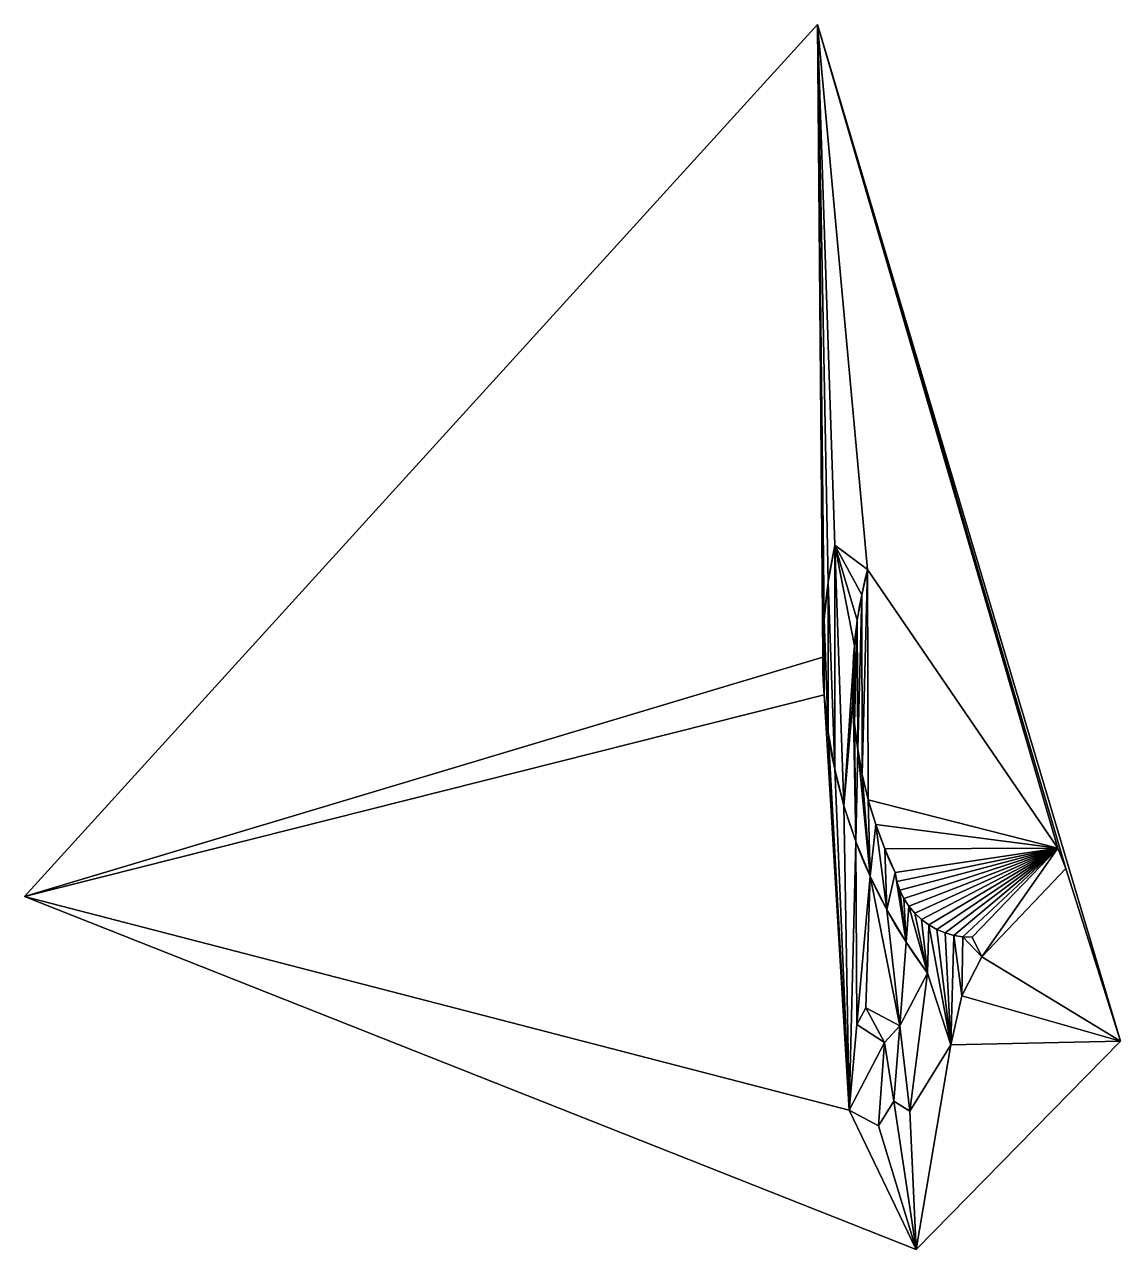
# Model space of a CAD drawing. Extents: x -273 to 66, y -64 to 315.
import ezdxf

# ---------------------------------------------------------------- set-up
doc = ezdxf.new("R2010")
doc.units = 0
doc.header["$MEASUREMENT"] = 0
doc.layers.get('0').update_dxf_attribs({"color": 13, "linetype": 'CONTINUOUS'})

msp = doc.modelspace()

# ---------------------------------------------------------------- linework, layer by layer
at = {"color": 0}
for p, q in [((-27.48, 315.32), (-273.22, 45.1)), ((66.39, 0.26), (-27.48, 315.32)), ((-22.09, 153.96), (-11.97, 146.42)), ((-22.09, 153.96), (-11.97, 146.42)), ((47.01, 60.11), (20.4, 32.46)), ((47.01, 60.11), (20.4, 32.46)), ((47.01, 60.11), (49.42, 53.8)), ((47.01, 60.11), (49.42, 53.8)), ((49.42, 53.8), (23.42, 26.34)), ((49.42, 53.8), (23.42, 26.34)), ((-273.22, 45.1), (3.06, -64.31)), ((23.42, 26.34), (17.18, 14.3)), ((23.42, 26.34), (17.18, 14.3)), ((-1.99, 5.03), (6.61, 21.34)), ((-1.99, 5.03), (6.61, 21.34)), ((17.18, 14.3), (13.81, -0.83)), ((17.18, 14.3), (13.81, -0.83)), ((-15.29, 5.39), (-12.55, 10.59)), ((-15.29, 5.39), (-12.55, 10.59)), ((-12.55, 10.59), (-1.99, 5.03)), ((-12.55, 10.59), (-1.99, 5.03)), ((-6.76, -0.18), (-15.29, 5.39)), ((-6.76, -0.18), (-15.29, 5.39)), ((3.06, -64.31), (66.39, 0.26)), ((-17.71, -21.12), (-6.76, -0.18)), ((-17.71, -21.12), (-6.76, -0.18)), ((13.81, -0.83), (1.13, -21.43)), ((13.81, -0.83), (1.13, -21.43)), ((-3.87, -18.35), (-8.56, -25.96)), ((-3.87, -18.35), (-8.56, -25.96)), ((1.13, -21.43), (-3.87, -18.35)), ((1.13, -21.43), (-3.87, -18.35)), ((-17.71, -21.12), (-8.56, -25.96)), ((-17.71, -21.12), (-8.56, -25.96))]:
    msp.add_line(p, q, dxfattribs=at)
at = {"color": 0, "extrusion": (0, 0, -1)}
for centre, radius, start, end in [((-137.54, 119.09), 163.4, 323.2574, 12.3209), ((-137.54, 119.09), 163.4, 323.2574, 12.3209), ((-121.35, 111.15), 137.91, 334.8322, 14.8208), ((-121.35, 111.15), 137.91, 334.8322, 14.8208), ((-19.91, 56.11), 23.66, 268.8281, 351.2086), ((-19.91, 56.11), 23.66, 268.8281, 351.2086), ((-19.91, 56.11), 23.66, 268.8281, 351.2086)]:
    msp.add_arc(centre, radius, start, end, dxfattribs=at)

# ---------------------------------------------------------------- meshes
at = {"color": 0}
mesh = msp.add_polyface(dxfattribs=at)
corners = [(-11.17, 51.39), (-15.29, 5.39), (-15.62, 62.17), (-12.55, 10.59), (-1.99, 5.03), (-5.97, 40.96), (-0.03, 30.93), (6.61, 21.34), (-17.71, -21.12), (-19.29, 73.23), (-6.76, -0.18), (-27.48, 315.32), (-25.43, 130.9), (-25.86, 119.25), (-24.17, 142.49), (-22.09, 153.96), (-11.97, 146.42), (47.01, 60.11), (49.42, 53.8), (66.39, 0.26), (-11.76, 75.05), (-9.43, 67.38), (-6.67, 59.85), (-3.47, 52.5), (-2.87, 49.73), (-1.94, 47.05), (-0.7, 44.5), (0.83, 42.12), (2.64, 39.94), (4.7, 37.99), (6.97, 36.3), (9.43, 34.9), (12.04, 33.8), (14.77, 33.02), (17.57, 32.57), (20.4, 32.46), (-273.22, 45.1), (3.06, -64.31), (-25.45, 107.6), (-24.22, 96.01), (-22.16, 84.53), (-8.56, -25.96), (-3.87, -18.35), (1.13, -21.43), (13.81, -0.83), (17.18, 14.3), (23.42, 26.34), (-16.07, 122.74), (-16.49, 106.72), (-16.51, 114.74), (-16, 98.71), (-15.17, 130.71), (-15.04, 90.75), (-13.8, 138.61), (-13.63, 82.85)]
mesh.append_faces([[corners[k] for k in face] for face in [(4, 6, 7), (8, 1, 10), (34, 17, 35), (47, 48, 49)]], dxfattribs={"vtx0": -1, "color": 0})
mesh.append_faces([[corners[k] for k in face] for face in [(0, 1, 2), (1, 0, 3), (3, 0, 4), (2, 8, 9), (12, 11, 14), (14, 11, 15), (15, 11, 16), (17, 11, 18), (20, 17, 21), (21, 17, 22), (22, 17, 23), (23, 17, 24), (24, 17, 25), (25, 17, 26), (26, 17, 27), (27, 17, 28), (28, 17, 29), (29, 17, 30), (30, 17, 31), (31, 17, 32), (32, 17, 33), (33, 17, 34), (36, 8, 37), (38, 36, 13), (37, 44, 19), (48, 47, 50), (50, 51, 52), (52, 53, 54), (54, 16, 20)]], dxfattribs={"vtx0": -1, "vtx1": -1, "color": 0})
mesh.append_faces([[corners[k] for k in face] for face in [(8, 2, 1), (16, 11, 17), (16, 17, 20), (8, 36, 38)]], dxfattribs={"vtx0": -1, "vtx1": -1, "vtx2": -1, "color": 0})
mesh.append_faces([[corners[k] for k in face] for face in [(4, 0, 5), (4, 5, 6), (11, 12, 13), (18, 11, 19), (13, 36, 11), (8, 38, 39), (8, 39, 40), (8, 40, 9), (37, 8, 41), (37, 41, 42), (37, 42, 43), (37, 43, 44), (19, 44, 45), (19, 45, 46), (19, 46, 18), (50, 47, 51), (52, 51, 53), (54, 53, 16)]], dxfattribs={"vtx0": -1, "vtx2": -1, "color": 0})
mesh = msp.add_polyface(dxfattribs=at)
corners = [(-25.43, 130.9), (-25.45, 107.6), (-25.86, 119.25), (-24.22, 96.01), (-24.17, 142.49), (-22.16, 84.53), (-22.09, 153.96), (-19.29, 73.23), (-16.07, 122.74), (-15.17, 130.71), (-13.8, 138.61), (-11.97, 146.42), (-16.51, 114.74), (-16.49, 106.72), (-15.62, 62.17), (-16, 98.71), (-15.04, 90.75), (-11.17, 51.39), (-13.63, 82.85), (-11.76, 75.05), (-9.43, 67.38), (-5.97, 40.96), (-6.67, 59.85), (-3.47, 52.5), (-0.03, 30.93), (-2.87, 49.73), (-1.94, 47.05), (-0.7, 44.5), (0.83, 42.12), (6.61, 21.34), (2.64, 39.94), (4.7, 37.99), (6.97, 36.3), (-12.55, 10.59), (-6.76, -0.18), (-15.29, 5.39), (-1.99, 5.03), (-3.87, -18.35), (1.13, -21.43), (13.81, -0.83), (9.43, 34.9), (12.04, 33.8), (14.77, 33.02), (17.18, 14.3), (17.57, 32.57), (23.42, 26.34), (20.4, 32.46), (47.01, 60.11), (49.42, 53.8), (-8.56, -25.96), (-17.71, -21.12)]
mesh.append_faces([[corners[k] for k in face] for face in [(0, 1, 2), (10, 6, 11), (33, 34, 35), (45, 47, 48), (34, 49, 50)]], dxfattribs={"vtx0": -1, "color": 0})
mesh.append_faces([[corners[k] for k in face] for face in [(1, 0, 3), (3, 4, 5), (5, 6, 7), (8, 6, 9), (9, 6, 10), (7, 13, 14), (13, 7, 12), (14, 16, 17), (17, 20, 21), (21, 23, 24), (24, 28, 29), (37, 36, 38), (38, 29, 39), (39, 42, 43), (43, 44, 45), (49, 34, 37)]], dxfattribs={"vtx0": -1, "vtx1": -1, "color": 0})
mesh.append_faces([[corners[k] for k in face] for face in [(7, 6, 8), (34, 36, 37), (39, 29, 32)]], dxfattribs={"vtx0": -1, "vtx1": -1, "vtx2": -1, "color": 0})
mesh.append_faces([[corners[k] for k in face] for face in [(3, 0, 4), (5, 4, 6), (7, 8, 12), (14, 13, 15), (14, 15, 16), (17, 16, 18), (17, 18, 19), (17, 19, 20), (21, 20, 22), (21, 22, 23), (24, 23, 25), (24, 25, 26), (24, 26, 27), (24, 27, 28), (29, 28, 30), (29, 30, 31), (29, 31, 32), (34, 33, 36), (38, 36, 29), (39, 32, 40), (39, 40, 41), (39, 41, 42), (43, 42, 44), (45, 44, 46), (45, 46, 47)]], dxfattribs={"vtx0": -1, "vtx2": -1, "color": 0})

doc.saveas('drawing.dxf')
